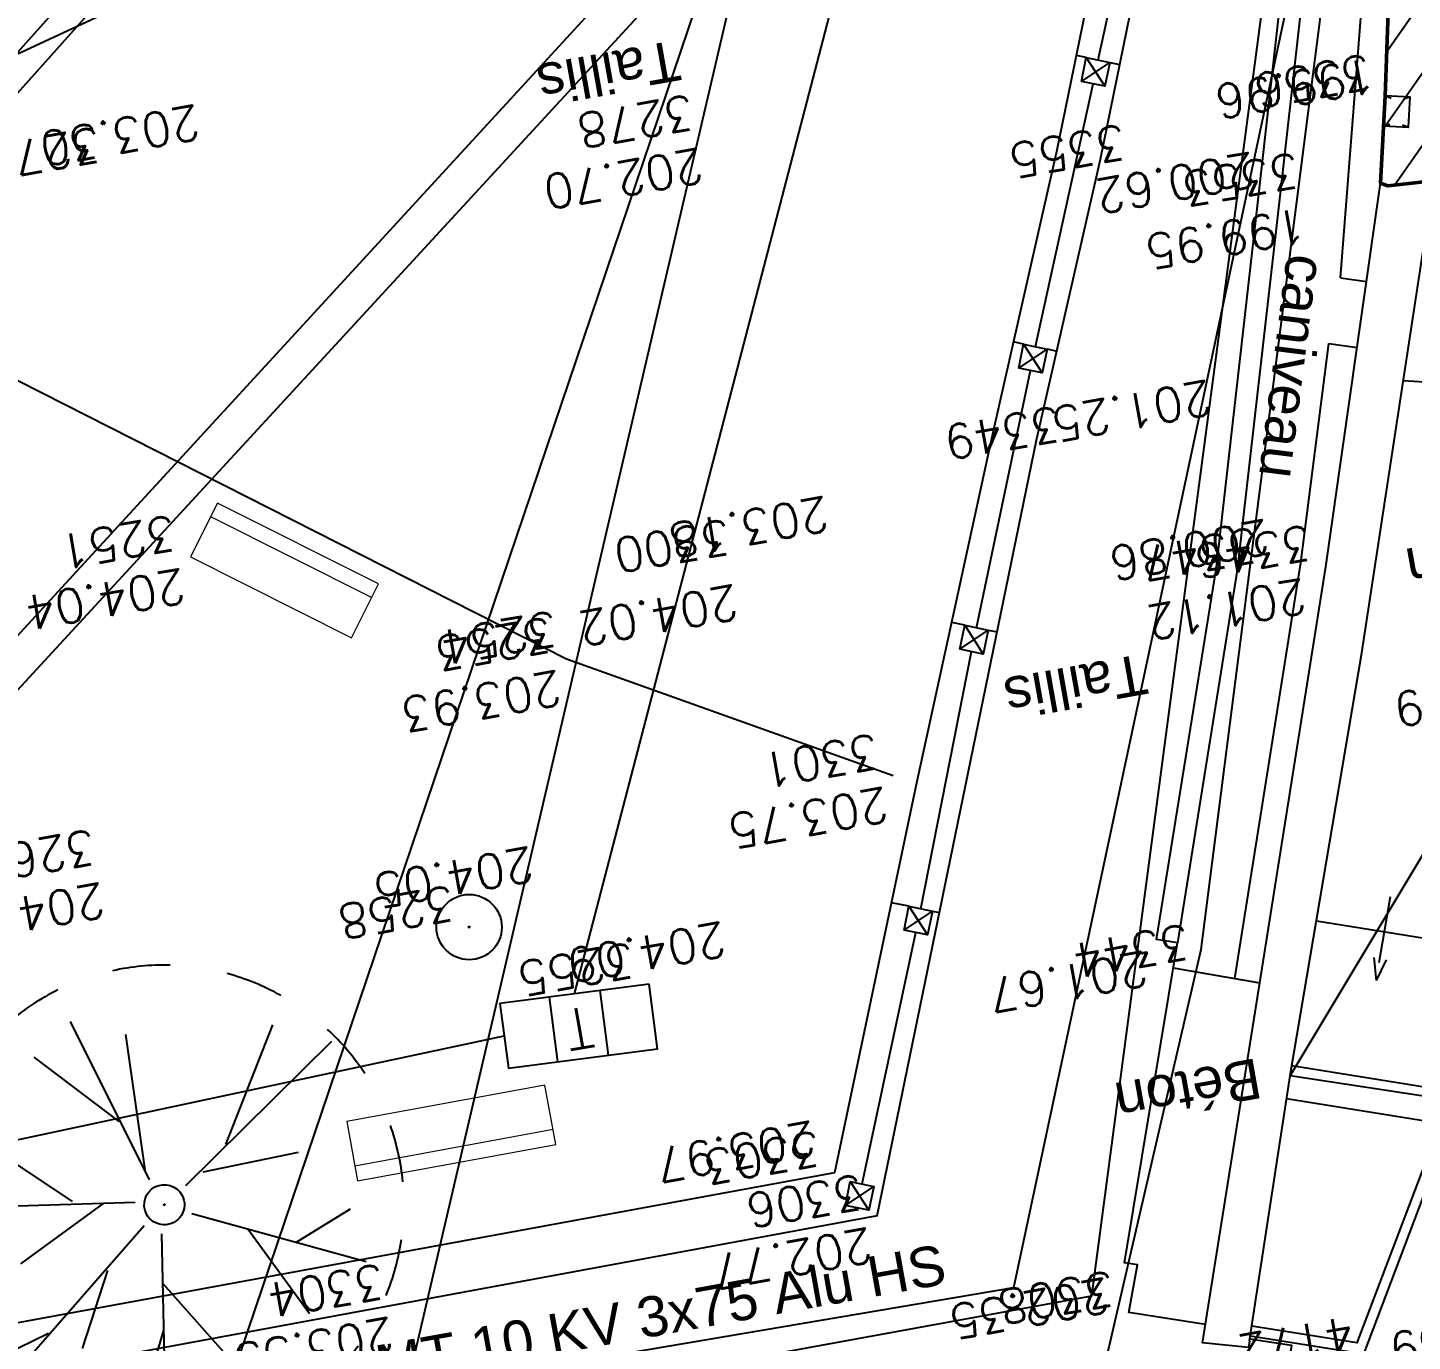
# Model space of a CAD drawing. Extents: x -2313930 to 3286427, y -3858277 to 2572692.
# Drawn here: x 459017 to 472791, y -273069 to -259995 of the extents above; entities that cross this region are included whole.
import ezdxf
from ezdxf.enums import TextEntityAlignment as Align
from ezdxf.lldxf.tags import DXFTag

# ---------------------------------------------------------------- set-up
doc = ezdxf.new("R2010")
doc.units = 0
for name, color, linetype, lineweight in [('_GAZELEC-RESERVATION 2', 132, 'Continuous', 18), ('Fond topo - BAT', 252, 'Continuous', 50), ('Fond topo - MOB', 252, 'Continuous', 20), ('Fond topo - P', 252, 'Continuous', 50), ('Fond topo - VOI', 252, 'Continuous', 25)]:
    doc.layers.add(name, color=color, linetype=linetype, lineweight=lineweight)
for name, color, linetype in [('AEP_SSL', 252, 'Continuous'), ('CAB_SSL', 252, 'Continuous'), ('EDF_SSL', 252, 'Texte-Electricite'), ('Fond topo - AFF', 252, 'Continuous'), ('Fond topo - BAT_ANN', 252, 'Continuous'), ('Fond topo - BAT_HAC', 252, 'Continuous'), ('Fond topo - BAT_TXT', 252, 'Continuous'), ('Fond topo - CLO_MUR', 252, 'Continuous'), ('Fond topo - GAZ', 252, 'Continuous'), ('Fond topo - PTT', 252, 'Continuous'), ('Fond topo - PTT_TXT', 252, 'Continuous'), ('Fond topo - SOL', 252, 'Continuous'), ('Fond topo - VEG', 252, 'Continuous'), ('Fond topo - VEG_TXT', 252, 'Continuous'), ('Fond topo - VOI_TXT', 252, 'Continuous'), ('Fond topo - Z_500', 252, 'Continuous'), ('GAZ_SSL', 252, 'Texte-GAZ'), ('prlm-VRD', 2, 'Continuous'), ('SA - EP-réso', 252, 'EP'), ('SA - EU-réso', 252, 'EU'), ('TELECOM_SSL', 252, 'Texte-Telecom'), ('UNITAIRE SSL', 252, 'UNITAIRE')]:
    doc.layers.add(name, color=color, linetype=linetype)
for name, color, linetype, plot in [('Fond topo - N', 252, 'Continuous', False), ('Fond topo - NCACHE', 252, 'Continuous', False), ('Fond topo - ZCACHE', 252, 'Continuous', False)]:
    doc.layers.add(name, color=color, linetype=linetype, plot=plot)
doc.styles.add('2000_ARIAL', font='arial.ttf', dxfattribs={"height": 0.4})
doc.styles.add('Lignes', font='arial.ttf', dxfattribs={"height": 0.35})
doc.styles.add('LignesA', font='arial.ttf', dxfattribs={"height": 0.35})
doc.styles.add('SIMPLEX', font='simplex_.ttf', dxfattribs={"height": 1.25})
doc.styles.add('TP-C_Autocad_Standard', font='simplex_.ttf', dxfattribs={"height": 1})
doc.styles.add('Tronçons', font='arial.ttf', dxfattribs={"height": 0.25})
tags = doc.linetypes.add('EP', pattern='A,5,-0.25,["EP",Lignes,S=1,R=0,X=0,Y=-0.18],-1.25', length=6.5).pattern_tags.tags
tags[15:16] = [DXFTag(74, 4), DXFTag(75, 0), DXFTag(340, '0'), DXFTag(46, 0.0), DXFTag(50, 0.0), DXFTag(44, 0.0), DXFTag(45, 0.0)]
tags[4:5] = [DXFTag(74, 4), DXFTag(75, 0), DXFTag(340, '0'), DXFTag(46, 0.0), DXFTag(50, 0.0), DXFTag(44, 0.0), DXFTag(45, 0.0)]
tags = doc.linetypes.add('EU', pattern='A,5,-0.25,["EU",Lignes,S=1,R=0,X=0,Y=-0.18],-1.25', length=6.5).pattern_tags.tags
tags[15:16] = [DXFTag(74, 4), DXFTag(75, 0), DXFTag(340, '0'), DXFTag(46, 0.0), DXFTag(50, 0.0), DXFTag(44, 0.0), DXFTag(45, 0.0)]
tags[4:5] = [DXFTag(74, 4), DXFTag(75, 0), DXFTag(340, '0'), DXFTag(46, 0.0), DXFTag(50, 0.0), DXFTag(44, 0.0), DXFTag(45, 0.0)]
tags = doc.linetypes.add('L16', pattern=[0.375, 0.3, -0.075]).pattern_tags.tags
tags[6:7] = [DXFTag(74, 4), DXFTag(75, 0), DXFTag(340, '0'), DXFTag(46, 0.0), DXFTag(50, 0.0), DXFTag(44, 0.0), DXFTag(45, 0.0)]
tags[4:5] = [DXFTag(74, 4), DXFTag(75, 0), DXFTag(340, '0'), DXFTag(46, 0.0), DXFTag(50, 0.0), DXFTag(44, 0.0), DXFTag(45, 0.0)]
tags = doc.linetypes.add('Texte-BT', pattern='A,5,-0.25,["BT",Lignes,S=1,R=0,X=0,Y=-0.18],-1.25', length=6.5).pattern_tags.tags
tags[15:16] = [DXFTag(74, 4), DXFTag(75, 0), DXFTag(340, '0'), DXFTag(46, 0.0), DXFTag(50, 0.0), DXFTag(44, 0.0), DXFTag(45, 0.0)]
tags[4:5] = [DXFTag(74, 4), DXFTag(75, 0), DXFTag(340, '0'), DXFTag(46, 0.0), DXFTag(50, 0.0), DXFTag(44, 0.0), DXFTag(45, 0.0)]
tags = doc.linetypes.add('Texte-Electricite', pattern='A,5,-0.25,["ELEC",Lignes,S=1,R=0,X=0,Y=-0.18],-1.25', length=6.5).pattern_tags.tags
tags[15:16] = [DXFTag(74, 4), DXFTag(75, 0), DXFTag(340, '0'), DXFTag(46, 0.0), DXFTag(50, 0.0), DXFTag(44, 0.0), DXFTag(45, 0.0)]
tags[4:5] = [DXFTag(74, 4), DXFTag(75, 0), DXFTag(340, '0'), DXFTag(46, 0.0), DXFTag(50, 0.0), DXFTag(44, 0.0), DXFTag(45, 0.0)]
tags = doc.linetypes.add('Texte-GAZ', pattern='A,5,-0.25,["GAZ",Lignes,S=1,R=0,X=0,Y=-0.18],-1.25', length=6.5).pattern_tags.tags
tags[15:16] = [DXFTag(74, 4), DXFTag(75, 0), DXFTag(340, '0'), DXFTag(46, 0.0), DXFTag(50, 0.0), DXFTag(44, 0.0), DXFTag(45, 0.0)]
tags[4:5] = [DXFTag(74, 4), DXFTag(75, 0), DXFTag(340, '0'), DXFTag(46, 0.0), DXFTag(50, 0.0), DXFTag(44, 0.0), DXFTag(45, 0.0)]
tags = doc.linetypes.add('Texte-MT', pattern='A,5,-0.25,["MT",Lignes,S=1,R=0,X=0,Y=-0.18],-1.25', length=6.5).pattern_tags.tags
tags[15:16] = [DXFTag(74, 4), DXFTag(75, 0), DXFTag(340, '0'), DXFTag(46, 0.0), DXFTag(50, 0.0), DXFTag(44, 0.0), DXFTag(45, 0.0)]
tags[4:5] = [DXFTag(74, 4), DXFTag(75, 0), DXFTag(340, '0'), DXFTag(46, 0.0), DXFTag(50, 0.0), DXFTag(44, 0.0), DXFTag(45, 0.0)]
tags = doc.linetypes.add('Texte-Telecom', pattern='A,5,-0.25,["TEL",Lignes,S=1,R=0,X=0,Y=-0.18],-1.25', length=6.5).pattern_tags.tags
tags[15:16] = [DXFTag(74, 4), DXFTag(75, 0), DXFTag(340, '0'), DXFTag(46, 0.0), DXFTag(50, 0.0), DXFTag(44, 0.0), DXFTag(45, 0.0)]
tags[4:5] = [DXFTag(74, 4), DXFTag(75, 0), DXFTag(340, '0'), DXFTag(46, 0.0), DXFTag(50, 0.0), DXFTag(44, 0.0), DXFTag(45, 0.0)]
tags = doc.linetypes.add('Texte-TelecomA', pattern='A,5,-0.25,["TEL",LignesA,S=1,R=0,X=0,Y=-0.18],-1.25', length=6.5).pattern_tags.tags
tags[15:16] = [DXFTag(74, 4), DXFTag(75, 0), DXFTag(340, '0'), DXFTag(46, 0.0), DXFTag(50, 0.0), DXFTag(44, 0.0), DXFTag(45, 0.0)]
tags[4:5] = [DXFTag(74, 4), DXFTag(75, 0), DXFTag(340, '0'), DXFTag(46, 0.0), DXFTag(50, 0.0), DXFTag(44, 0.0), DXFTag(45, 0.0)]
tags = doc.linetypes.add('UNITAIRE', pattern='A,0.25,-0.2,0,-0.2,0.25,-0.3,["UNI",TP-C_Autocad_Standard,S=0.15,R=0,X=-0.1,Y=-0.05],-0.45', length=1.65).pattern_tags.tags
tags[23:24] = [DXFTag(74, 4), DXFTag(75, 0), DXFTag(340, '0'), DXFTag(46, 0.0), DXFTag(50, 0.0), DXFTag(44, 0.0), DXFTag(45, 0.0)]
tags[12:13] = [DXFTag(74, 4), DXFTag(75, 0), DXFTag(340, '0'), DXFTag(46, 0.0), DXFTag(50, 0.0), DXFTag(44, 0.0), DXFTag(45, 0.0)]
tags[10:11] = [DXFTag(74, 4), DXFTag(75, 0), DXFTag(340, '0'), DXFTag(46, 0.0), DXFTag(50, 0.0), DXFTag(44, 0.0), DXFTag(45, 0.0)]
tags[8:9] = [DXFTag(74, 4), DXFTag(75, 0), DXFTag(340, '0'), DXFTag(46, 0.0), DXFTag(50, 0.0), DXFTag(44, 0.0), DXFTag(45, 0.0)]
tags[6:7] = [DXFTag(74, 4), DXFTag(75, 0), DXFTag(340, '0'), DXFTag(46, 0.0), DXFTag(50, 0.0), DXFTag(44, 0.0), DXFTag(45, 0.0)]
tags[4:5] = [DXFTag(74, 4), DXFTag(75, 0), DXFTag(340, '0'), DXFTag(46, 0.0), DXFTag(50, 0.0), DXFTag(44, 0.0), DXFTag(45, 0.0)]

# ---------------------------------------------------------------- blocks, each defined once
blk = doc.blocks.new('AFF05')
at = {"ltscale": 2}
for radius in [0.5, 0.01]:
    blk.add_circle((0, 0), radius, dxfattribs=at)
blk = doc.blocks.new('ESC01')
at = {"ltscale": 2}
for p, q in [((1.338104, 0), (0, 0)), ((1.257547, 0.126415), (1.7, 0)), ((1.257547, -0.126415), (1.7, 0))]:
    blk.add_line(p, q, dxfattribs=at)
blk = doc.blocks.new('GAZ06')
at = {"ltscale": 2}
for p, q in [((-0.5, 0.5), (-0.426635, 0.255449)), ((0.426635, 0.255449), (0.5, 0.5))]:
    blk.add_line(p, q, dxfattribs=at)
at = {"ltscale": 2, "flags": 128}
blk.add_lwpolyline([(-0.5, -0.5), (0.5, -0.5), (0.5, 0.5), (-0.5, 0.5)], close=True, dxfattribs=at)
for points in [[(-0.426635, -0.255449), (-0.5, -0.5)], [(0.5, -0.5), (0.426635, -0.255449)]]:
    blk.add_lwpolyline(points, dxfattribs=at)
blk = doc.blocks.new('MOB08')
at = {"ltscale": 2, "flags": 128}
blk.add_lwpolyline([(-0.5, -0.5), (0.5, -0.5), (0.5, 0.5), (-0.5, 0.5)], close=True, dxfattribs=at)
blk.add_lwpolyline([(-0.5, 0.25), (0.5, 0.25)], dxfattribs=at)
blk = doc.blocks.new('PTOPO')
at = {"layer": 'Fond topo - NCACHE', "style": 'SIMPLEX'}
blk.add_attdef('MAT', text='', height=0.34, dxfattribs=at).set_placement((0.1, -0.1), align=Align.TOP_LEFT)
at = {"layer": 'Fond topo - ZCACHE', "style": 'SIMPLEX'}
blk.add_attdef('ALT', (0.1, 0.1), '', height=0.34, dxfattribs=at)
blk = doc.blocks.new('PTT06')
at = {"ltscale": 2}
for p, q in [((-0.17, -0.5), (-0.17, 0.5)), ((0.17, -0.5), (0.17, 0.5))]:
    blk.add_line(p, q, dxfattribs=at)
at = {"ltscale": 2, "flags": 128}
blk.add_lwpolyline([(-0.5, -0.5), (0.5, -0.5), (0.5, 0.5), (-0.5, 0.5)], close=True, dxfattribs=at)
blk = doc.blocks.new('PTT99')
at = {"style": 'SIMPLEX'}
blk.add_text('T', height=0.4, dxfattribs=at).set_placement((0, 0), align=Align.MIDDLE_CENTER)
blk = doc.blocks.new('VEG14')
at = {"ltscale": 2, "flags": 128}
for points in [[(0.5, 0, -1), (-0.5, 0, -1)], [(0.016, 0, -1), (-0.016, 0, -1)]]:
    blk.add_lwpolyline(points, format="xyb", close=True, dxfattribs=at)
blk = doc.blocks.new('VEG12')
at = {"ltscale": 2}
for p, q in [((0.0182, 0.0574), (0.1004, 0.4729)), ((0.0575, 0.2534), (0.1455, 0.4147)), ((0.0379, 0.1585), (-0.0659, 0.3441)), ((-0.1588, 0.086), (-0.246, 0.2846)), ((0.0498, 0.0338), (0.3916, 0.2859)), ((0.1439, 0.1075), (0.23, 0.254)), ((0.2917, 0.2086), (0.3924, 0.2333)), ((-0.0523, 0.0298), (-0.3836, 0.2046)), ((-0.25, 0.1351), (-0.3756, 0.0911)), ((0.1229, -0.0299), (0.3172, 0.0554)), ((0.0576, -0.0177), (0.4119, -0.0841)), ((-0.0527, -0.0292), (-0.4124, -0.2566)), ((-0.0936, -0.0498), (-0.2956, -0.0465)), ((0.0183, -0.0574), (0.1076, -0.4128)), ((0.1841, -0.0476), (0.3231, -0.1928)), ((0.0226, -0.0796), (0.0016, -0.3618)), ((-0.1518, -0.0948), (-0.3, -0.3159)), ((0.0537, -0.1885), (0.1973, -0.3567))]:
    blk.add_line(p, q, dxfattribs=at)
for start, end in [(90, 103.8462), (62.3077, 76.1538), (117.6923, 131.5385), (34.6154, 48.4615), (145.3846, 159.2308), (6.9231, 20.7692), (173.0769, 186.9231), (339.2308, 353.0769), (200.7692, 214.6154), (311.5385, 325.3846), (228.4615, 242.3077), (283.8462, 297.6923), (256.1538, 270)]:
    blk.add_arc((0, 0), 0.497, start, end, dxfattribs=at)
blk = doc.blocks.new('A$C1F970F0F')
at = {"layer": 'Fond topo - BAT_HAC'}
h = blk.add_hatch(dxfattribs=at)
h.set_pattern_fill('ANSI31*128', color=256, scale=12.999999, angle=-10.7236, style=0, pattern_type=2)
h.set_pattern_definition([(235.06562, (9737.54, 14762.777), (33.83759, -23.63563), [])])
h.paths.add_polyline_path([(327.3, 7983.7), (111.9, 7948.8), (103.9, 7998.1), (1.3, 7981.5), (9.3, 7932.1), (-84.8, 7916.9), (-243.7, 7899.2), (-251, 7901.9), (-246.4, 7988.8), (-227.8, 8506.7), (212.3, 8670.3)])
at = {"layer": 'AEP_SSL', "elevation": 0, "flags": 128}
blk.add_lwpolyline([(-10084.9, 5093.9), (-9750.8, 5135.6), (-3128.1, 6321.9), (-538.3, 6794.7), (-236.9, 9072.4), (154.1, 9291.3), (2068.2, 10286.5), (4929.1, 11795.6), (5831.9, 12343.5), (5644.5, 12887.9), (4850.8, 13701.3)], dxfattribs=at)
at = {"layer": 'CAB_SSL', "elevation": 0, "flags": 128}
blk.add_lwpolyline([(-10812.2, 5600.4), (-8720.3, 5090.7), (-5742.4, 5634.6), (-2733.2, 6173.9), (-522.8, 8575.3)], dxfattribs=at)
at = {"layer": 'EDF_SSL', "linetype": 'Texte-BT', "elevation": 0, "flags": 128}
blk.add_lwpolyline([(-10355.7, 43.8), (-10201.4, 1251.7), (-8720.3, 5090.7), (-8647.9, 5140.7), (-5813.5, 5655.5), (-5754.8, 5632.4), (-5714.2, 5669.5), (-2796.4, 6190), (-2733.2, 6173.9), (-2724.6, 6234.6), (-577, 8573.4), (-522.8, 8575.3), (1439.5, 9650), (1486.3, 9780.6), (3247.6, 10693.6), (3311.7, 10687), (3338.6, 10734), (5093.8, 11622.8), (5197.5, 11601.8)], dxfattribs=at)
at = {"layer": 'EDF_SSL', "linetype": 'Texte-MT', "elevation": 0, "flags": 128}
blk.add_lwpolyline([(-10605.2, -1087.2), (-9871, 5454.6), (-9813.1, 5614.5), (-9256.6, 5923.5), (-8799.1, 5646.6), (-8267.6, 5593.5), (-5762.1, 6081.9), (-4183.6, 6396.7), (-3539, 6692.7), (-2824.1, 6428.4), (-615.9, 6802.9), (-262.5, 8461.2), (-193.5, 8712.9), (139.2, 8893.7), (556, 9251.5), (1680.6, 9828.5)], dxfattribs=at)
at = {"layer": 'Fond topo - BAT', "ltscale": 2, "flags": 128}
blk.add_lwpolyline([(111.9, 7948.8), (327.3, 7983.7), (212.3, 8670.3), (2.6, 8592.4), (-227.8, 8506.7), (-246.4, 7988.8), (-251, 7901.9), (-243.7, 7899.2), (-84.8, 7916.9), (9.3, 7932.1)], dxfattribs=at)
at = {"layer": 'Fond topo - BAT_ANN', "ltscale": 2, "flags": 128}
for points in [[(-290.9, 7807.8), (-238.4, 8478)], [(-340.9, 7013.7), (231.4, 7968.1)], [(-290.9, 7807.8), (-264.9, 7804.1)], [(-395.8, 7110.5), (-330.2, 7524), (-302.4, 7742.4)], [(-302.4, 7742.4), (-274.3, 7738.4)], [(125.4, 7683), (-228.5, 7705.2)], [(-314.8, 7168), (-172.1, 7145.1)], [(-457.1, 7121.1), (-371.2, 7106.2)], [(-380.9, 6751.7), (-339.4, 6745.4), (-340.8, 6736.5), (-358.7, 6628), (-360.1, 6619.1), (-401.6, 6625.9)]]:
    blk.add_lwpolyline(points, dxfattribs=at)
at = {"layer": 'Fond topo - BAT_ANN', "linetype": 'L16', "ltscale": 2, "flags": 128}
blk.add_lwpolyline([(231.4, 7968.1), (122.3, 6942.8), (-340.9, 7013.7)], dxfattribs=at)
at = {"layer": 'Fond topo - CLO_MUR', "ltscale": 2, "flags": 128}
blk.add_lwpolyline([(5037.9, 11435), (4901.5, 11702.1, 0.440876), (4852.1, 11715.7), (4531.1, 11546.5), (3842.2, 11182), (2874.8, 10670.7), (2410.6, 10426.7), (1817.2, 10113.2), (827, 9590.2), (301.4, 9312), (-352.5, 8967.4), (-495.3, 8885.8), (-691.5, 8788.1), (-943.4, 8627.2), (-1139.9, 8462.9), (-1302, 8329.1), (-1399, 8233), (-1545.5, 8100.9), (-1680.3, 7950.3), (-1696.7, 7932.9), (-1810.1, 7806.7)], format="xyb", dxfattribs=at)
for points in [[(-751.6, 6874.1), (-593.1, 7646.3), (-529.5, 7925.8), (-404.7, 8537.1), (-329.3, 8890), (-352.5, 8967.4)], [(-711.9, 7306.8), (-636.1, 7655.6), (-572.5, 7935.1), (-447.8, 8546.1), (-378.6, 8872.7)], [(-794.1, 8690.5), (-927.4, 8605.3), (-1122.7, 8442.1), (-1283.9, 8309.1), (-1380.4, 8213.4), (-1526.3, 8081.8), (-1660.4, 7932.1), (-1676.8, 7914.6), (-1790.1, 7788.7)], [(-284.2, 8485.9), (-350.5, 7894.6), (-393.5, 7516.9), (-453, 7146.1), (-473.7, 7149.4), (-414.3, 7519.7), (-371.4, 7897), (-304.9, 8489.5)], [(-543.7, 8027), (-553.3, 8029)], [(-548.5, 8003.3), (-520.3, 8022.2)], [(-543.7, 8027), (-525.2, 7998.5)], [(-520.3, 8022.2), (-510.2, 8020.2)], [(-381.3, 6749.7), (-382.3, 6743.3), (-428.1, 6747.8), (-371.2, 7106.2), (-305.4, 7520.3), (-251, 7901.9)], [(-381.3, 6749.7), (-340.2, 7017.8), (-269.7, 7434.6), (-198.1, 7904.3)], [(-606, 7741.7), (-616, 7744)], [(-606, 7741.7), (-587.5, 7713.1)], [(-610.8, 7717.9), (-582.6, 7736.9)], [(-582.5, 7737.1), (-572.9, 7734.9)], [(-664.6, 7462), (-677.5, 7464.8)], [(-669.5, 7438.2), (-641.3, 7457.2)], [(-664.6, 7462), (-646.1, 7433.4)], [(-641.3, 7457.2), (-632.3, 7455.4)], [(-793.8, 6917.4), (-711.9, 7306.8)], [(-720.1, 7182.3), (-737.3, 7185.9)], [(-725, 7158.6), (-696.7, 7177.5)], [(-720.1, 7182.3), (-701.6, 7153.8)], [(-696.7, 7177.5), (-689.6, 7176.1)], [(-176.3, 6997.2), (-339.3, 7023.4)], [(-181.7, 6964.6), (-344.4, 6990.8)], [(-181.7, 6964.6), (-267.9, 6736.7), (-380.5, 6754.5)], [(-191.7, 6966.3), (-274.4, 6747.8), (-379, 6764.4)], [(-751.6, 6874.1), (-1878.9, 6666), (-1888.1, 6716.2), (-793.8, 6917.4)], [(-783.2, 6884.7), (-755, 6903.6)], [(-778.4, 6908.4), (-759.9, 6879.9)]]:
    blk.add_lwpolyline(points, dxfattribs=at)
at = {"layer": 'Fond topo - CLO_MUR', "linetype": 'L16', "ltscale": 2, "flags": 128}
for points in [[(-531.8, 8024.6), (-474.6, 8286.2)], [(-594.3, 7739.3), (-537, 8000.9)], [(-653, 7459.6), (-599.1, 7715.5)], [(-708.4, 7179.9), (-657.8, 7435.8)], [(-766.7, 6906), (-713.3, 7156.2)]]:
    blk.add_lwpolyline(points, dxfattribs=at)
at = {"layer": 'Fond topo - CLO_MUR', "ltscale": 2, "flags": 128}
for points in [[(-548.5, 8003.3), (-543.7, 8027), (-520.3, 8022.2), (-525.2, 7998.5)], [(-610.8, 7717.9), (-606, 7741.7), (-582.6, 7736.9), (-587.5, 7713.1)], [(-669.5, 7438.2), (-664.6, 7462), (-641.3, 7457.2), (-646.1, 7433.4)], [(-725, 7158.6), (-720.1, 7182.3), (-696.7, 7177.5), (-701.6, 7153.8)], [(-783.2, 6884.7), (-778.4, 6908.4), (-755, 6903.6), (-759.9, 6879.9)]]:
    blk.add_lwpolyline(points, close=True, dxfattribs=at)
at = {"layer": 'Fond topo - SOL', "linetype": 'L16', "ltscale": 2, "flags": 128}
blk.add_lwpolyline([(-425.2, 6766), (-501.3, 6778.1), (-492.6, 6825.4), (-505.8, 6827.6), (-453, 7146.1)], dxfattribs=at)
at = {"layer": 'Fond topo - VOI', "ltscale": 2, "flags": 128}
blk.add_lwpolyline([(-1765, 7785.9), (-1060.9, 7428.6), (-735.8, 7312.5)], dxfattribs=at)
at = {"layer": 'GAZ_SSL', "linetype": 'Texte-GAZ', "elevation": 0, "flags": 128}
blk.add_lwpolyline([(-10544.3, 4849.5), (-2844.4, 6215.2), (-619.1, 6565.4), (-558.7, 6580.8), (-429.5, 7139.2), (-208.1, 8868.9), (360.7, 9157.9), (425, 9327.6), (4535.2, 11485.1), (4713.3, 11477.5), (5559.7, 11914.2), (6091.2, 12178.6), (6293, 12126.4), (6627.3, 11179.9), (7472.8, 9124.5), (7947.1, 9062.5), (8070.8, 8793.5), (8796.8, 9110.1), (9553.6, 9252.3)], dxfattribs=at)
at = {"layer": 'SA - EP-réso', "ltscale": 0.75, "elevation": 0, "flags": 128}
blk.add_lwpolyline([(-1534.4, 6296.6), (-835.2, 8363.8)], dxfattribs=at)
at = {"layer": 'SA - EU-réso', "ltscale": 0.75, "elevation": 0, "flags": 128}
blk.add_lwpolyline([(-1305.1, 6335.5), (-832.5, 8362.9)], dxfattribs=at)
at = {"layer": 'TELECOM_SSL', "linetype": 'Texte-TelecomA', "elevation": 0, "flags": 128}
for points in [[(-1052.8, 7095.2), (-673.6, 8551.6)], [(-10749.2, 5816), (-5732.1, 6068.9), (-1122.8, 7053.3)]]:
    blk.add_lwpolyline(points, dxfattribs=at)
at = {"layer": 'UNITAIRE SSL', "ltscale": 2, "elevation": 0, "flags": 128}
blk.add_lwpolyline([(-11203.9, 7315.7), (-9597.1, 5578), (-4253.2, 6800.5), (-825.2, 8394.2), (171.1, 9139.5), (980.7, 9531.5), (2024.3, 10089.4), (2847, 10510), (3831.6, 11032), (4688.7, 11539.2), (5727, 12644.5), (4820.2, 13573.5)], dxfattribs=at)
at = {"layer": 'Fond topo - AFF', "ltscale": 2, "xscale": 65, "yscale": 65, "zscale": 99.99999999999997, "rotation": 207.8417380991697}
blk.add_blockref('AFF05', (-1157.6, 7161.6), dxfattribs=at)
at = {"layer": 'Fond topo - BAT_ANN', "ltscale": 2, "xscale": 49.99999999999996, "yscale": 49.99999999999996, "zscale": 99.99999999999997, "rotation": 260.4308152114357}
blk.add_blockref('ESC01', (-241.1, 7192.2), dxfattribs=at)
at = {"layer": 'Fond topo - GAZ', "ltscale": 2, "xscale": 30.00000009082299, "yscale": 25, "zscale": 99.99999999999997, "rotation": 266.9598893004411}
blk.add_blockref('GAZ06', (-234.7, 7973.2), dxfattribs=at)
at = {"layer": 'Fond topo - MOB', "ltscale": 2, "yscale": 59.99999999999999, "zscale": 99.99999999999997}
for p, xscale, rotation in [((-1341.3, 7516.6), 179.3955888794162, 333.3329158126508), ((-1175.4, 6956.7), 200.3590430293469, 190.4370660544445)]:
    blk.add_blockref('MOB08', p, dxfattribs=dict(at, xscale=xscale, rotation=rotation))
at = {"layer": 'Fond topo - P', "ltscale": 2}
ref = blk.add_blockref('PTOPO', (-246.4, 7988.8), dxfattribs=dict(at, xscale=99.99999999999994, yscale=99.99999999999994, zscale=99.99999999999994, rotation=190.0656205306617))
ref.add_attrib('MAT', '3356', dxfattribs={"layer": 'Fond topo - N', "color": 0, "ltscale": 2, "height": 34, "rotation": 190.0656, "style": 'SIMPLEX'}).set_placement((-258, 7996.9), align=Align.TOP_LEFT)
ref.add_attrib('ALT', '199.96', (-259.7, 8026.9), dxfattribs={"layer": 'Fond topo - Z_500', "color": 0, "ltscale": 2, "height": 34, "rotation": 190.0656, "style": 'SIMPLEX'})
ref = blk.add_blockref('PTOPO', (-1509.4, 7916.4), dxfattribs=dict(at, xscale=99.99999999999994, yscale=99.99999999999994, zscale=99.99999999999994, rotation=190.0656205306617))
ref.add_attrib('MAT', '3277', dxfattribs={"layer": 'Fond topo - N', "color": 0, "ltscale": 2, "height": 34, "rotation": 190.0656, "style": 'SIMPLEX'}).set_placement((-1521, 7924.5), align=Align.TOP_LEFT)
ref.add_attrib('ALT', '203.30', (-1428.7, 7980), dxfattribs={"layer": 'Fond topo - Z_500', "color": 0, "ltscale": 2, "height": 34, "rotation": 190.0656, "style": 'SIMPLEX'})
ref = blk.add_blockref('PTOPO', (-919.7, 7948.6), dxfattribs=dict(at, xscale=99.99999999999994, yscale=99.99999999999994, zscale=99.99999999999994, rotation=190.0656205306617))
ref.add_attrib('MAT', '3278', dxfattribs={"layer": 'Fond topo - N', "color": 0, "ltscale": 2, "height": 34, "rotation": 190.0656, "style": 'SIMPLEX'}).set_placement((-931.3, 7956.7), align=Align.TOP_LEFT)
ref.add_attrib('ALT', '202.70', (-927.8, 7937), dxfattribs={"layer": 'Fond topo - Z_500', "color": 0, "ltscale": 2, "height": 34, "rotation": 190.0656, "style": 'SIMPLEX'})
ref = blk.add_blockref('PTOPO', (-490, 7919.1), dxfattribs=dict(at, xscale=99.99999999999994, yscale=99.99999999999994, zscale=99.99999999999994, rotation=190.0656205306617))
ref.add_attrib('MAT', '3355', dxfattribs={"layer": 'Fond topo - N', "color": 0, "ltscale": 2, "height": 34, "rotation": 190.0656, "style": 'SIMPLEX'}).set_placement((-501.6, 7927.2), align=Align.TOP_LEFT)
ref.add_attrib('ALT', '200.62', (-379, 7932.7), dxfattribs={"layer": 'Fond topo - Z_500', "color": 0, "ltscale": 2, "height": 34, "rotation": 190.0656, "style": 'SIMPLEX'})
ref = blk.add_blockref('PTOPO', (-317.6, 7890.9), dxfattribs=dict(at, xscale=99.99999999999994, yscale=99.99999999999994, zscale=99.99999999999994, rotation=190.0656205306617))
ref.add_attrib('MAT', '3353', dxfattribs={"layer": 'Fond topo - N', "color": 0, "ltscale": 2, "height": 34, "rotation": 190.0656, "style": 'SIMPLEX'}).set_placement((-329.2, 7899), align=Align.TOP_LEFT)
ref.add_attrib('ALT', '199.95', (-328.9, 7877.5), dxfattribs={"layer": 'Fond topo - Z_500', "color": 0, "ltscale": 2, "height": 34, "rotation": 190.0656, "style": 'SIMPLEX'})
ref = blk.add_blockref('PTOPO', (-554.9, 7638.5), dxfattribs=dict(at, xscale=99.99999999999994, yscale=99.99999999999994, zscale=99.99999999999994, rotation=190.0656205306617))
ref.add_attrib('MAT', '3349', dxfattribs={"layer": 'Fond topo - N', "color": 0, "ltscale": 2, "height": 34, "rotation": 190.0656, "style": 'SIMPLEX'}).set_placement((-566.5, 7646.6), align=Align.TOP_LEFT)
ref.add_attrib('ALT', '201.25', (-422.2, 7705.9), dxfattribs={"layer": 'Fond topo - Z_500', "color": 0, "ltscale": 2, "height": 34, "rotation": 190.0656, "style": 'SIMPLEX'})
ref = blk.add_blockref('PTOPO', (-883.2, 7526.1), dxfattribs=dict(at, xscale=99.99999999999994, yscale=99.99999999999994, zscale=99.99999999999994, rotation=190.0656205306617))
ref.add_attrib('MAT', '3300', dxfattribs={"layer": 'Fond topo - N', "color": 0, "ltscale": 2, "height": 34, "rotation": 190.0656, "style": 'SIMPLEX'}).set_placement((-894.8, 7534.2), align=Align.TOP_LEFT)
ref.add_attrib('ALT', '203.18', (-803.1, 7590.3), dxfattribs={"layer": 'Fond topo - Z_500', "color": 0, "ltscale": 2, "height": 34, "rotation": 190.0656, "style": 'SIMPLEX'})
ref = blk.add_blockref('PTOPO', (-1434.9, 7530), dxfattribs=dict(at, xscale=99.99999999999994, yscale=99.99999999999994, zscale=99.99999999999994, rotation=190.0656205306617))
ref.add_attrib('MAT', '3251', dxfattribs={"layer": 'Fond topo - N', "color": 0, "ltscale": 2, "height": 34, "rotation": 190.0656, "style": 'SIMPLEX'}).set_placement((-1446.5, 7538.1), align=Align.TOP_LEFT)
ref.add_attrib('ALT', '204.04', (-1443, 7518.4), dxfattribs={"layer": 'Fond topo - Z_500', "color": 0, "ltscale": 2, "height": 34, "rotation": 190.0656, "style": 'SIMPLEX'})
ref = blk.add_blockref('PTOPO', (-358.8, 7518), dxfattribs=dict(at, xscale=99.99999999999994, yscale=99.99999999999994, zscale=99.99999999999994, rotation=190.0656205306617))
ref.add_attrib('MAT', '3347', dxfattribs={"layer": 'Fond topo - N', "color": 0, "ltscale": 2, "height": 34, "rotation": 190.0656, "style": 'SIMPLEX'}).set_placement((-370.4, 7526.1), align=Align.TOP_LEFT)
ref.add_attrib('ALT', '200.86', (-364.8, 7567.4), dxfattribs={"layer": 'Fond topo - Z_500', "color": 0, "ltscale": 2, "height": 34, "rotation": 190.0656, "style": 'SIMPLEX'})
ref = blk.add_blockref('PTOPO', (-305.4, 7520.3), dxfattribs=dict(at, xscale=99.99999999999994, yscale=99.99999999999994, zscale=99.99999999999994, rotation=190.0656205306617))
ref.add_attrib('MAT', '3346', dxfattribs={"layer": 'Fond topo - N', "color": 0, "ltscale": 2, "height": 34, "rotation": 190.0656, "style": 'SIMPLEX'}).set_placement((-317, 7528.4), align=Align.TOP_LEFT)
ref.add_attrib('ALT', '201.12', (-328, 7508.4), dxfattribs={"layer": 'Fond topo - Z_500', "color": 0, "ltscale": 2, "height": 34, "rotation": 190.0656, "style": 'SIMPLEX'})
ref = blk.add_blockref('PTOPO', (-1055.3, 7434.8), dxfattribs=dict(at, xscale=99.99999999999994, yscale=99.99999999999994, zscale=99.99999999999994, rotation=190.0656205306617))
ref.add_attrib('MAT', '3254', dxfattribs={"layer": 'Fond topo - N', "color": 0, "ltscale": 2, "height": 34, "rotation": 190.0656, "style": 'SIMPLEX'}).set_placement((-1066.9, 7442.9), align=Align.TOP_LEFT)
ref.add_attrib('ALT', '204.02', (-893.2, 7502.4), dxfattribs={"layer": 'Fond topo - Z_500', "color": 0, "ltscale": 2, "height": 34, "rotation": 190.0656, "style": 'SIMPLEX'})
ref = blk.add_blockref('PTOPO', (-1060.9, 7428.6), dxfattribs=dict(at, xscale=99.99999999999994, yscale=99.99999999999994, zscale=99.99999999999994, rotation=190.0656205306617))
ref.add_attrib('MAT', '3253', dxfattribs={"layer": 'Fond topo - N', "color": 0, "ltscale": 2, "height": 34, "rotation": 190.0656, "style": 'SIMPLEX'}).set_placement((-1072.5, 7436.7), align=Align.TOP_LEFT)
ref.add_attrib('ALT', '203.93', (-1069, 7417), dxfattribs={"layer": 'Fond topo - Z_500', "color": 0, "ltscale": 2, "height": 34, "rotation": 190.0656, "style": 'SIMPLEX'})
ref = blk.add_blockref('PTOPO', (-74.1, 7433.2), dxfattribs=dict(at, xscale=99.99999999999994, yscale=99.99999999999994, zscale=99.99999999999994, rotation=190.0656205306617))
ref.add_attrib('MAT', '4170', dxfattribs={"layer": 'Fond topo - N', "color": 0, "ltscale": 2, "height": 34, "rotation": 190.0656, "style": 'SIMPLEX'}).set_placement((-85.7, 7441.3), align=Align.TOP_LEFT)
ref.add_attrib('ALT', '200.19', (-82.2, 7421.6), dxfattribs={"layer": 'Fond topo - Z_500', "color": 0, "ltscale": 2, "height": 34, "rotation": 190.0656, "style": 'SIMPLEX'})
ref = blk.add_blockref('PTOPO', (-735.8, 7312.5), dxfattribs=dict(at, xscale=99.99999999999994, yscale=99.99999999999994, zscale=99.99999999999994, rotation=190.0656205306617))
ref.add_attrib('MAT', '3301', dxfattribs={"layer": 'Fond topo - N', "color": 0, "ltscale": 2, "height": 34, "rotation": 190.0656, "style": 'SIMPLEX'}).set_placement((-747.4, 7320.6), align=Align.TOP_LEFT)
ref.add_attrib('ALT', '203.75', (-743.9, 7300.9), dxfattribs={"layer": 'Fond topo - Z_500', "color": 0, "ltscale": 2, "height": 34, "rotation": 190.0656, "style": 'SIMPLEX'})
ref = blk.add_blockref('PTOPO', (-1515, 7217.4), dxfattribs=dict(at, xscale=99.99999999999994, yscale=99.99999999999994, zscale=99.99999999999994, rotation=190.0656205306617))
ref.add_attrib('MAT', '3262', dxfattribs={"layer": 'Fond topo - N', "color": 0, "ltscale": 2, "height": 34, "rotation": 190.0656, "style": 'SIMPLEX'}).set_placement((-1526.6, 7225.4), align=Align.TOP_LEFT)
ref.add_attrib('ALT', '204.30', (-1523.1, 7205.8), dxfattribs={"layer": 'Fond topo - Z_500', "color": 0, "ltscale": 2, "height": 34, "rotation": 190.0656, "style": 'SIMPLEX'})
ref = blk.add_blockref('PTOPO', (-1157.6, 7161.6), dxfattribs=dict(at, xscale=99.99999999999994, yscale=99.99999999999994, zscale=99.99999999999994, rotation=190.0656205306617))
ref.add_attrib('MAT', '3258', dxfattribs={"layer": 'Fond topo - N', "color": 0, "ltscale": 2, "height": 34, "rotation": 190.0656, "style": 'SIMPLEX'}).set_placement((-1169.2, 7169.7), align=Align.TOP_LEFT)
ref.add_attrib('ALT', '204.05', (-1096.7, 7241.6), dxfattribs={"layer": 'Fond topo - Z_500', "color": 0, "ltscale": 2, "height": 34, "rotation": 190.0656, "style": 'SIMPLEX'})
ref = blk.add_blockref('PTOPO', (-978.7, 7104.9), dxfattribs=dict(at, xscale=99.99999999999994, yscale=99.99999999999994, zscale=99.99999999999994, rotation=190.0656205306617))
ref.add_attrib('MAT', '3255', dxfattribs={"layer": 'Fond topo - N', "color": 0, "ltscale": 2, "height": 34, "rotation": 190.0656, "style": 'SIMPLEX'}).set_placement((-990.3, 7113), align=Align.TOP_LEFT)
ref.add_attrib('ALT', '204.09', (-905.4, 7166.9), dxfattribs={"layer": 'Fond topo - Z_500', "color": 0, "ltscale": 2, "height": 34, "rotation": 190.0656, "style": 'SIMPLEX'})
ref = blk.add_blockref('PTOPO', (-426.7, 7123.1), dxfattribs=dict(at, xscale=99.99999999999994, yscale=99.99999999999994, zscale=99.99999999999994, rotation=190.0656205306617))
ref.add_attrib('MAT', '3344', dxfattribs={"layer": 'Fond topo - N', "color": 0, "ltscale": 2, "height": 34, "rotation": 190.0656, "style": 'SIMPLEX'}).set_placement((-438.2, 7131.2), align=Align.TOP_LEFT)
ref.add_attrib('ALT', '201.67', (-485.5, 7137.6), dxfattribs={"layer": 'Fond topo - Z_500', "color": 0, "ltscale": 2, "height": 34, "rotation": 190.0656, "style": 'SIMPLEX'})
ref = blk.add_blockref('PTOPO', (-793.8, 6917.4), dxfattribs=dict(at, xscale=99.99999999999994, yscale=99.99999999999994, zscale=99.99999999999994, rotation=190.0656205306617))
ref.add_attrib('MAT', '3303', dxfattribs={"layer": 'Fond topo - N', "color": 0, "ltscale": 2, "height": 34, "rotation": 190.0656, "style": 'SIMPLEX'}).set_placement((-805.4, 6925.5), align=Align.TOP_LEFT)
ref.add_attrib('ALT', '203.97', (-816.3, 6968.6), dxfattribs={"layer": 'Fond topo - Z_500', "color": 0, "ltscale": 2, "height": 34, "rotation": 190.0656, "style": 'SIMPLEX'})
ref = blk.add_blockref('PTOPO', (-751.6, 6874.1), dxfattribs=dict(at, xscale=99.99999999999994, yscale=99.99999999999994, zscale=99.99999999999994, rotation=190.0656205306617))
ref.add_attrib('MAT', '3306', dxfattribs={"layer": 'Fond topo - N', "color": 0, "ltscale": 2, "height": 34, "rotation": 190.0656, "style": 'SIMPLEX'}).set_placement((-763.2, 6882.2), align=Align.TOP_LEFT)
ref.add_attrib('ALT', '202.77', (-759.7, 6862.5), dxfattribs={"layer": 'Fond topo - Z_500', "color": 0, "ltscale": 2, "height": 34, "rotation": 190.0656, "style": 'SIMPLEX'})
ref = blk.add_blockref('PTOPO', (-1227.7, 6785.1), dxfattribs=dict(at, xscale=99.99999999999994, yscale=99.99999999999994, zscale=99.99999999999994, rotation=190.0656205306617))
ref.add_attrib('MAT', '3304', dxfattribs={"layer": 'Fond topo - N', "color": 0, "ltscale": 2, "height": 34, "rotation": 190.0656, "style": 'SIMPLEX'}).set_placement((-1239.3, 6793.2), align=Align.TOP_LEFT)
ref.add_attrib('ALT', '203.35', (-1235.8, 6773.5), dxfattribs={"layer": 'Fond topo - Z_500', "color": 0, "ltscale": 2, "height": 34, "rotation": 190.0656, "style": 'SIMPLEX'})
ref = blk.add_blockref('PTOPO', (-501.3, 6778.1), dxfattribs=dict(at, xscale=99.99999999999994, yscale=99.99999999999994, zscale=99.99999999999994, rotation=190.0656205306617))
ref.add_attrib('MAT', '3308', dxfattribs={"layer": 'Fond topo - N', "color": 0, "ltscale": 2, "height": 34, "rotation": 190.0656, "style": 'SIMPLEX'}).set_placement((-512.9, 6786.2), align=Align.TOP_LEFT)
ref.add_attrib('ALT', '202.35', (-523.9, 6812.6), dxfattribs={"layer": 'Fond topo - Z_500', "color": 0, "ltscale": 2, "height": 34, "rotation": 190.0656, "style": 'SIMPLEX'})
ref = blk.add_blockref('PTOPO', (-263, 6733.2), dxfattribs=dict(at, xscale=99.99999999999994, yscale=99.99999999999994, zscale=99.99999999999994, rotation=190.0656205306617))
ref.add_attrib('MAT', '4172', dxfattribs={"layer": 'Fond topo - N', "color": 0, "ltscale": 2, "height": 34, "rotation": 190.0656, "style": 'SIMPLEX'}).set_placement((-274.6, 6741.3), align=Align.TOP_LEFT)
ref.add_attrib('ALT', '201.59', (-86.6, 6784.5), dxfattribs={"layer": 'Fond topo - Z_500', "color": 0, "ltscale": 2, "height": 34, "rotation": 190.0656, "style": 'SIMPLEX'})
at = {"layer": 'Fond topo - PTT', "ltscale": 2, "xscale": 149.5877584032302, "yscale": 65, "zscale": 99.99999999999997, "rotation": 187.4420177969194}
blk.add_blockref('PTT06', (-1048.6, 7063), dxfattribs=at)
at = {"layer": 'Fond topo - PTT_TXT', "ltscale": 2, "xscale": 99.99999999999999, "yscale": 99.99999999999999, "zscale": 99.99999999999999, "rotation": 190.0656205306816}
blk.add_blockref('PTT99', (-1048.1, 7061.1), dxfattribs=at)
at = {"layer": 'Fond topo - VEG', "ltscale": 2, "zscale": 99.99999999999997}
for name, p, xscale, yscale, rotation in [('VEG12', (-1461, 6885.2), 479.9999999999998, 479.9999999999998, 192.432705982593), ('VEG14', (-1460.8, 6885.3), 40, 40, 207.8417380991697)]:
    blk.add_blockref(name, p, dxfattribs=dict(at, xscale=xscale, yscale=yscale, rotation=rotation))
at = {"layer": 'EDF_SSL', "style": 'Tronçons'}
blk.add_text('MT 10 KV 3x75 Alu HS', height=40, rotation=10.2086, dxfattribs=at).set_placement((-1246.3, 6705.2))
at = {"layer": 'Fond topo - BAT_TXT', "style": '2000_ARIAL'}
blk.add_text('caniveau', height=40, rotation=262.814, dxfattribs=at).set_placement((-343.9, 7832.9))
at = {"layer": 'Fond topo - VEG_TXT', "style": '2000_ARIAL'}
for p in [(-951.9, 8044.4), (-487.3, 7433.7)]:
    blk.add_text('Taillis', height=40, rotation=190.0656, dxfattribs=at).set_placement(p)
at = {"layer": 'Fond topo - VOI_TXT', "style": '2000_ARIAL'}
for p in [(-84.5, 7563), (-373.9, 7031.4)]:
    blk.add_text('Béton', height=40, rotation=190.0656, dxfattribs=at).set_placement(p)

msp = doc.modelspace()

# ---------------------------------------------------------------- linework, layer by layer
at = {"layer": '_GAZELEC-RESERVATION 2'}
msp.add_circle((486248.48, -227485.963), 2800178.149, dxfattribs=at)

# ---------------------------------------------------------------- block references
at = {"layer": 'prlm-VRD', "xscale": 10, "yscale": 10, "zscale": 10}
msp.add_blockref('A$C1F970F0F', (474984.298, -340562.691), dxfattribs=at)

doc.saveas('drawing.dxf')
